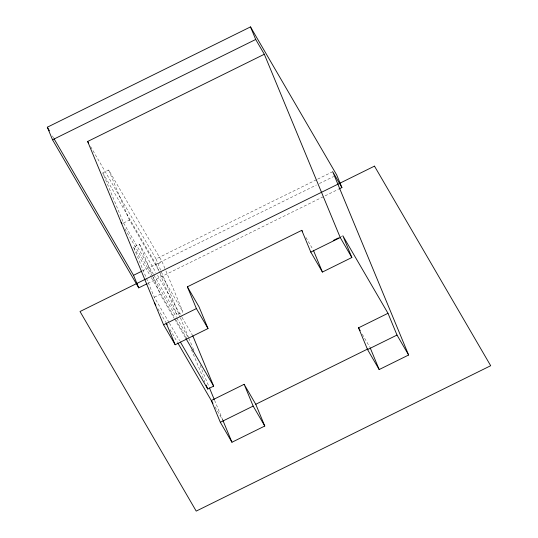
<?xml version="1.0" encoding="UTF-8"?>
<svg xmlns="http://www.w3.org/2000/svg" width="538" height="538" viewBox="0 0 538 538"><rect width="100%" height="100%" fill="white"/><g stroke="black" fill="none" stroke-linecap="round" stroke-linejoin="round"><path stroke-width="0.4" stroke-dasharray="2.69 2.02" d="M153.438 274.319L123.558 222.988L102.825 172.933L108.71 170.028L162.16 261.838L165.354 269.538M123.558 222.988L129.443 220.082L158.905 270.688M169.04 322.531L154.305 297.232L133.572 247.171L139.463 244.265L155.879 272.457M90.599 146.565L156.027 258.946L316.916 179.51M317.662 179.141L332.699 171.716M142.563 270.829L316.391 185.005M319.404 183.519L333.701 176.457M102.825 172.933L156.276 264.743L162.16 261.838M147.768 283.398L338.153 189.403M154.305 297.232L160.196 294.32L174.083 318.18M153.861 275.039L177.009 314.797L182.893 311.892L165.67 270.305M340.641 236.841L342.107 236.115M305.934 237.46L312.988 249.578M362.282 334.246L369.747 347.077M159.329 271.408L182.893 311.892M157.56 275.348L181.548 316.552M181.972 317.279L192.913 336.075M124.897 228.784L151.911 275.187M152.335 275.913L176.397 317.238M176.82 317.965L189.484 339.713L192.698 347.481M133.572 247.171L150.828 276.814M151.252 277.534L175.657 319.464M176.081 320.184L187.022 338.98M174.507 318.899L185.449 337.696M169.457 323.251L179.558 340.601M157.876 308.725L165.758 322.269M169.968 329.505L177.567 342.551M215.052 406.936L222.524 419.768M52.394 135.926L53.665 138.105M156.027 258.946L180.149 317.191M180.472 317.971L188.838 338.16M193.021 348.254L193.983 350.588M200.096 365.342L209.1 387.091M214.575 400.292L222.618 419.707M156.276 264.743L158.824 270.903M160.102 273.983L177.009 314.797M191.488 349.761L204.884 382.108M108.71 170.028L129.443 220.082M139.463 244.265L151.904 274.299M153.175 277.379L160.196 294.32"/><path stroke-width="0.81" d="M147.015 283.775L138.743 287.857L52.529 139.786L47.324 127.217L250.5 26.9L336.707 174.971L341.912 187.547L338.906 189.033M52.529 139.786L255.705 39.469L264.319 54.257L340.245 237.561L351.859 257.514L322.417 272.053L310.796 252.093L301.784 230.331L187.379 286.815L196.397 308.583L208.018 328.536L175.186 344.744L163.565 324.791L87.64 141.487L264.319 54.257M54.089 138.831L133.532 275.288L141.81 271.199M333.278 240.479L338.429 237.93M163.565 324.791L196.397 308.583M310.796 252.093L340.245 237.561M180.398 342.047L207.755 389.035L213.647 386.129L192.913 336.075M244.144 384.314L211.32 400.521L220.331 422.29L231.952 442.243L264.777 426.035L255.765 404.273L244.144 384.314L253.156 406.076L264.777 426.035M358.543 327.83L387.992 313.291L397.004 335.06L408.624 355.013L379.182 369.552L367.562 349.592L358.543 327.83L360.204 330.682M255.765 404.273L367.905 348.906M220.331 422.29L253.156 406.076M367.562 349.592L397.004 335.06M341.912 187.547L332.699 171.716L408.624 355.013M387.992 313.291L342.847 235.752L351.859 257.514M301.784 230.331L302.612 231.757M187.379 286.815L198.999 306.774L208.018 328.536M87.64 141.487L88.488 142.94M121.097 222.255L121.944 223.707M185.866 338.415L213.647 386.129M154.554 303.029L155.798 305.16M167.015 324.434L166.175 322.982L175.186 344.744M177.984 343.278L212.974 403.372M47.324 127.217L49.435 130.842M250.5 26.9L255.705 39.469M370.164 347.79L379.182 369.552M313.398 250.291L322.417 272.053M209.423 387.864L214.252 399.512M222.934 420.481L231.952 442.243M206.162 385.188L207.755 389.035M133.532 275.288L138.743 287.857M374.482 166.134L80.021 311.515L196.215 511.1L490.676 365.719L374.482 166.134"/></g></svg>
